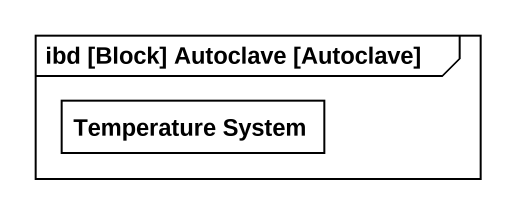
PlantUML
@startuml
mainframe ibd [Block] Autoclave [Autoclave]
rectangle "Temperature System" as Temperature_System
@enduml
